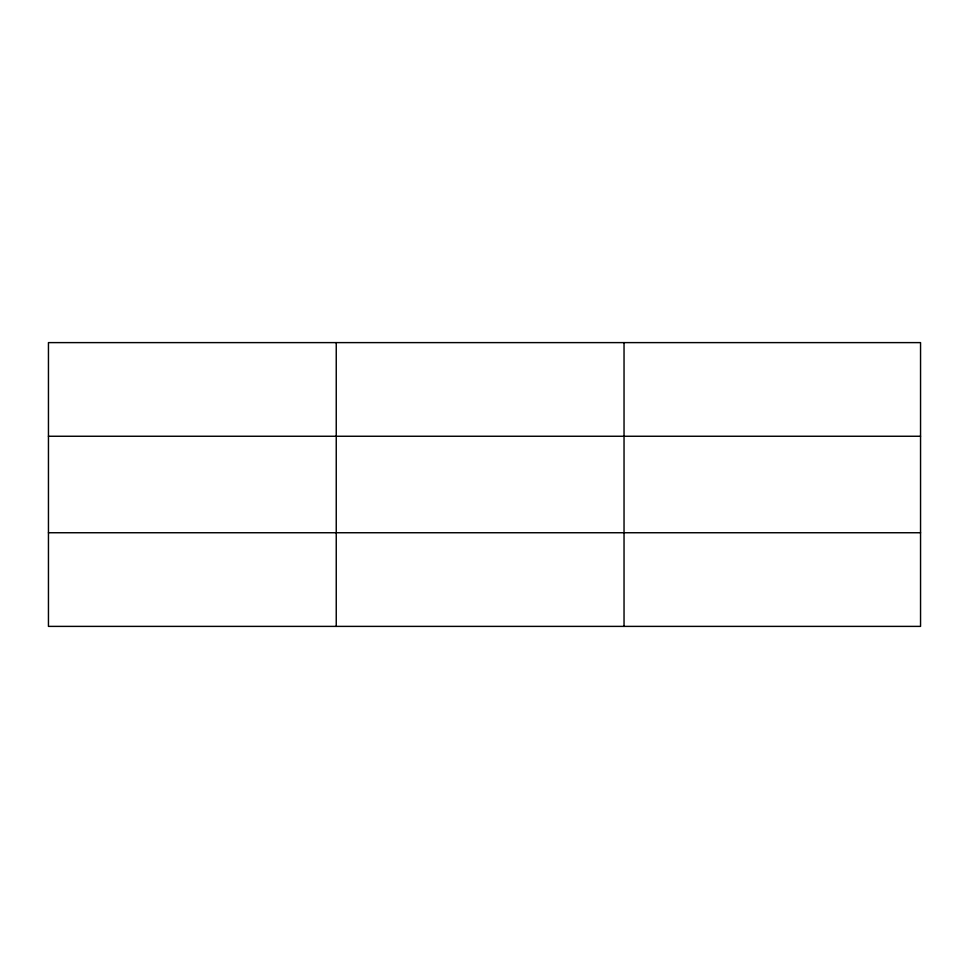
<?xml version="1.0" encoding="UTF-8"?>
<svg xmlns="http://www.w3.org/2000/svg" width="969" height="969" viewBox="0 0 969 969"><rect width="100%" height="100%" fill="white"/><g stroke="black" fill="none" stroke-linecap="round" stroke-linejoin="round"><path stroke-width="1.45" d="M336.243 342.614L336.243 626.386M624.036 342.614L624.036 626.386M920.55 532.744L920.55 626.386L48.45 626.386L48.45 342.614L920.55 342.614L920.55 532.744L48.45 532.744M48.45 436.256L920.55 436.256"/></g></svg>
